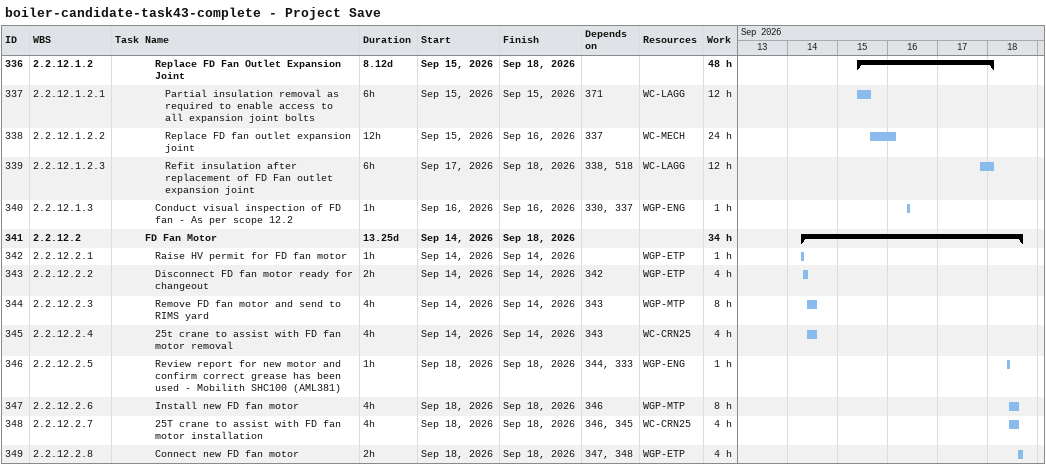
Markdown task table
boiler-candidate-task43-complete - Project Save

| ID | WBS | Task | Duration | Start | Finish | Predecessors | Resources | Work (h) |
|---|---|---|---|---|---|---|---|---|
| 336 | 2.2.12.1.2 | **Replace FD Fan Outlet Expansion Joint** | 8.12d | 2026-09-15 | 2026-09-18 |  |  | 48 |
| 337 | 2.2.12.1.2.1 | Partial insulation removal as required to enable access to all expansion joint bolts | 6h | 2026-09-15 | 2026-09-15 | 371 | WC-LAGG | 12 |
| 338 | 2.2.12.1.2.2 | Replace FD fan outlet expansion joint | 12h | 2026-09-15 | 2026-09-16 | 337 | WC-MECH | 24 |
| 339 | 2.2.12.1.2.3 | Refit insulation after replacement of FD Fan outlet expansion joint | 6h | 2026-09-17 | 2026-09-18 | 338, 518 | WC-LAGG | 12 |
| 340 | 2.2.12.1.3 | Conduct visual inspection of FD fan - As per scope 12.2 | 1h | 2026-09-16 | 2026-09-16 | 330, 337 | WGP-ENG | 1 |
| 341 | 2.2.12.2 | **FD Fan Motor** | 13.25d | 2026-09-14 | 2026-09-18 |  |  | 34 |
| 342 | 2.2.12.2.1 | Raise HV permit for FD fan motor | 1h | 2026-09-14 | 2026-09-14 |  | WGP-ETP | 1 |
| 343 | 2.2.12.2.2 | Disconnect FD fan motor ready for changeout | 2h | 2026-09-14 | 2026-09-14 | 342 | WGP-ETP | 4 |
| 344 | 2.2.12.2.3 | Remove FD fan motor and send to RIMS yard | 4h | 2026-09-14 | 2026-09-14 | 343 | WGP-MTP | 8 |
| 345 | 2.2.12.2.4 | 25t crane to assist with FD fan motor removal | 4h | 2026-09-14 | 2026-09-14 | 343 | WC-CRN25 | 4 |
| 346 | 2.2.12.2.5 | Review report for new motor and confirm correct grease has been used - Mobilith SHC100 (AML381) | 1h | 2026-09-18 | 2026-09-18 | 344, 333 | WGP-ENG | 1 |
| 347 | 2.2.12.2.6 | Install new FD fan motor | 4h | 2026-09-18 | 2026-09-18 | 346 | WGP-MTP | 8 |
| 348 | 2.2.12.2.7 | 25T crane to assist with FD fan motor installation | 4h | 2026-09-18 | 2026-09-18 | 346, 345 | WC-CRN25 | 4 |
| 349 | 2.2.12.2.8 | Connect new FD fan motor | 2h | 2026-09-18 | 2026-09-18 | 347, 348 | WGP-ETP | 4 |
